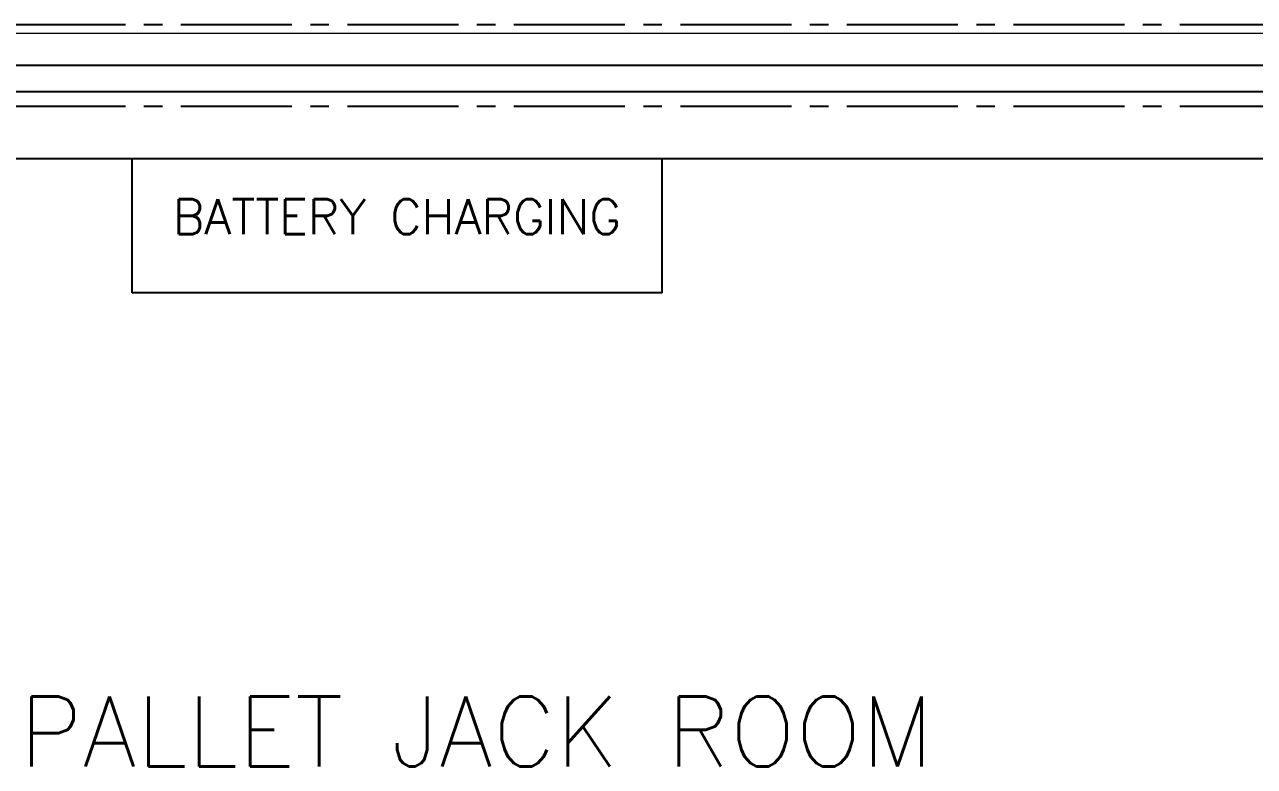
# Model space of a CAD drawing. Header units: inches. Extents: x -578 to 4567, y -980 to 6106.
# Drawn here: x 2902.5 to 3113.6, y 1537.8 to 1665 of the extents above; entities that cross this region are included whole.
import ezdxf
from ezdxf.enums import TextEntityAlignment as Align

# ---------------------------------------------------------------- set-up
doc = ezdxf.new("R2010")
doc.units = ezdxf.units.IN
doc.header["$LTSCALE"] = 25.4
doc.header["$MEASUREMENT"] = 0
doc.linetypes.add('CENTER2', pattern=[1.125, 0.75, -0.125, 0.125, -0.125])
for name, color, linetype in [('A-COL-GRID', 8, 'CENTER2'), ('A-DEMO', 1, 'CONTINUOUS'), ('A-WALL-CMU', 30, 'CONTINUOUS'), ('A-WALL-IMP', 6, 'CONTINUOUS')]:
    doc.layers.add(name, color=color, linetype=linetype)
doc.layers.add('A-CURB', color=13, linetype='CONTINUOUS', lineweight=20)
doc.styles.add('ROMANS', font='romans')
doc.styles.add('SIMPLEX', font='simplex')

msp = doc.modelspace()

# ---------------------------------------------------------------- linework, layer by layer
at = {"layer": 'A-COL-GRID'}
for p, q in [((1529.210174, 1665), (3541.981852, 1665)), ((1529.210174, 1651), (3541.981852, 1651))]:
    msp.add_line(p, q, dxfattribs=at)
at = {"layer": 'A-CURB'}
msp.add_line((3305, 1663.5), (2466.5, 1663.5), dxfattribs=at)
at = {"layer": 'A-DEMO'}
for p, q in [((2921, 1619), (2921, 1642)), ((3012, 1619), (3012, 1642)), ((3012, 1619), (2921, 1619))]:
    msp.add_line(p, q, dxfattribs=at)
at = {"layer": 'A-WALL-CMU'}
for p, q in [((3305, 1653.5), (2490, 1653.5)), ((3305, 1642), (2621, 1642))]:
    msp.add_line(p, q, dxfattribs=at)
at = {"layer": 'A-WALL-IMP'}
msp.add_line((3305, 1658), (2473.5, 1658), dxfattribs=at)

# ---------------------------------------------------------------- texts
at = {"layer": 'A-DEMO'}
for s, height, style, p in [('BATTERY CHARGING', 6, 'ROMANS', (2966.450243, 1632.04728)), ('PALLET JACK ROOM', 12, 'SIMPLEX', (2980.106022, 1543.784364))]:
    msp.add_text(s, height=height, dxfattribs=dict(at, style=style)).set_placement(p, align=Align.MIDDLE)

doc.saveas('drawing.dxf')
